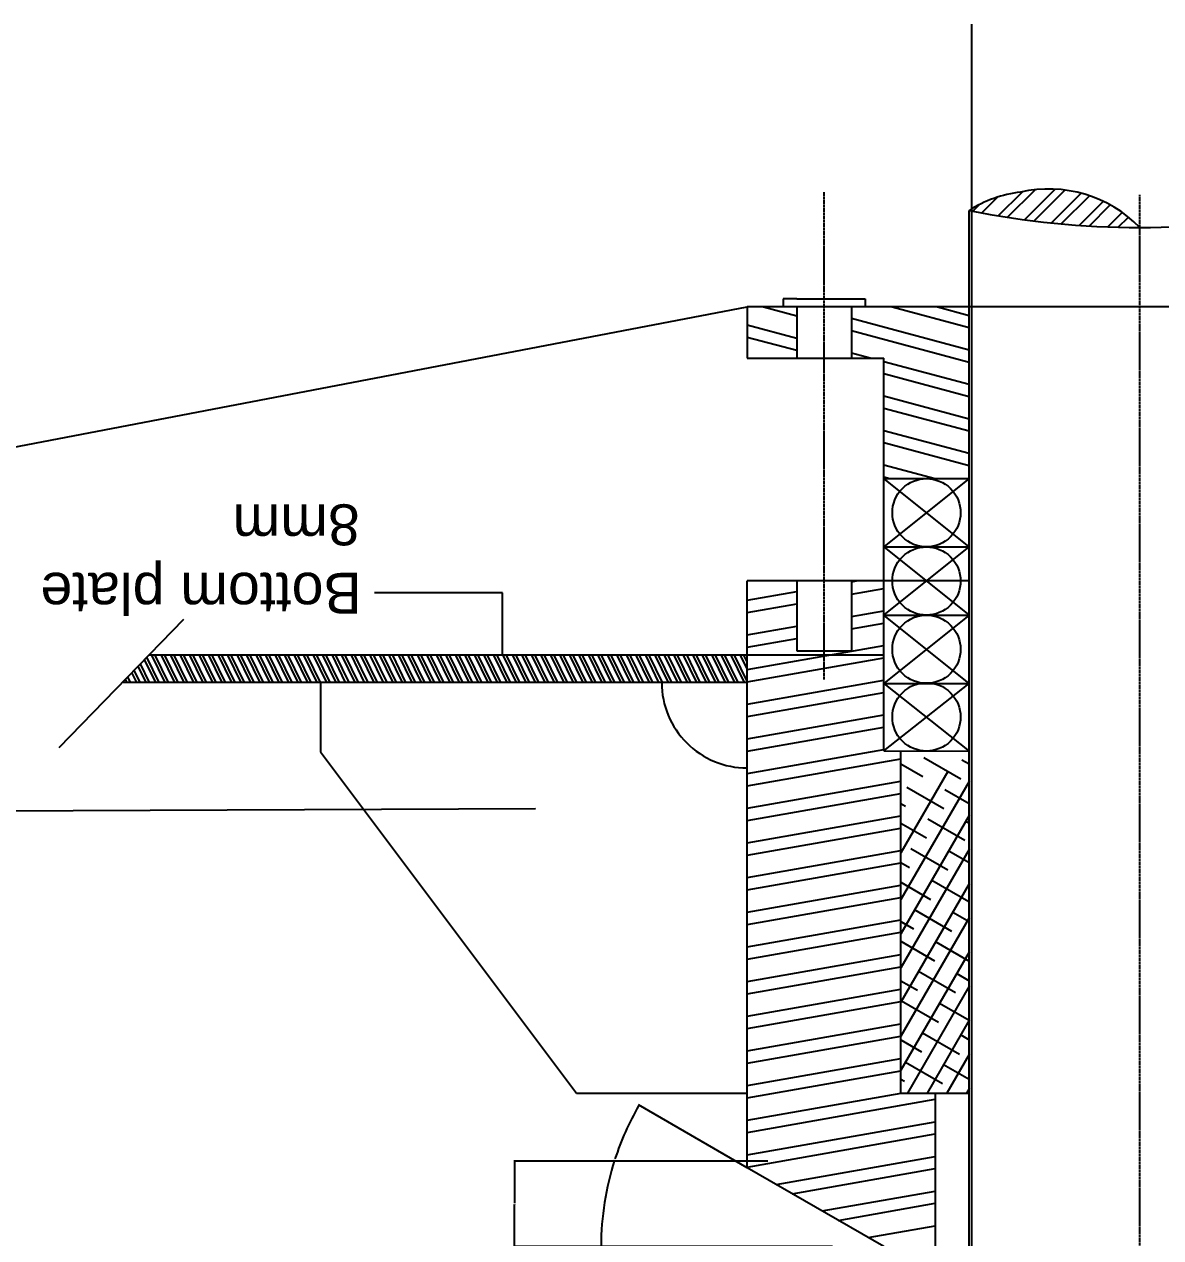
# Model space of a CAD drawing. Header units: millimetres. Extents: x 9612 to 23319, y 1863 to 14354.
# Drawn here: x 11354.2 to 11687.1, y 8781.8 to 9137.3 of the extents above; entities that cross this region are included whole.
import ezdxf

# ---------------------------------------------------------------- set-up
doc = ezdxf.new("R2010")
doc.units = ezdxf.units.MM
doc.header["$MEASUREMENT"] = 0
doc.linetypes.add('CENTER2', pattern=[1.125, 0.75, -0.125, 0.125, -0.125])
doc.styles.get("Standard").update_dxf_attribs({"font": 'arial.ttf'})
doc.dimstyles.get("Standard").update_dxf_attribs({"dimtxt": 0.18, "dimasz": 0.18, "dimexe": 0.18, "dimexo": 0.0625, "dimgap": 0.09, "dimtad": 0, "dimtih": 1, "dimtoh": 1, "dimdec": 4, "dimzin": 0, "dimdsep": 46, "dimtxsty": 'Standard', "dimcen": 0.09, "dimadec": 0, "dimazin": 0, "dimtfac": 1, "dimtdec": 4, "dimtofl": 0, "dimtmove": 0, "dimatfit": 3, "dimfxl": 1, "dimtolj": 1, "dimtzin": 0, "dimarcsym": 0})

# ---------------------------------------------------------------- blocks, each defined once
blk = doc.blocks.new('*D84')
at = {"color": 0, "linetype": 'Continuous', "lineweight": -2, "transparency": 16777216}
for p, q in [((11565.91, 8802.29), (11534.06, 8820.68)), ((11590.9, 8779.17), (11522.94, 8779.17))]:
    blk.add_line(p, q, dxfattribs=at)
for start, end in [(150.1262, 161.9343), (162.1989, 179.8755)]:
    blk.add_arc((11605.96, 8779.17), 82.84, start, end, dxfattribs=at)
at = {"color": 0, "linetype": 'Continuous', "transparency": 16777216}
for points in [[(11534.1, 8820.45), (11534.15, 8820.42), (11534.22, 8820.59)], [(11523.15, 8779.35), (11523.09, 8779.35), (11523.12, 8779.17)]]:
    blk.add_solid(points, dxfattribs=at)
at = {"layer": 'Defpoints', "color": 0, "linetype": 'Continuous', "transparency": 16777216}
for p in [(11565.96, 8802.26), (11524.38, 8793.55), (11590.96, 8779.17), (11605.95, 8779.17), (11605.96, 8779.17)]:
    blk.add_point(p, dxfattribs=at)
at = {"color": 0, "linetype": 'Continuous', "transparency": 16777216, "insert": (11527.14, 8804.68), "char_height": 0.18, "attachment_point": 5}
blk.add_mtext('\\A1;30°', dxfattribs=at)
blk = doc.blocks.new('*D92')
at = {"color": 0, "lineweight": -2, "transparency": 16777216}
for p, q in [((11572.02, 8804.17), (11497.61, 8804.17)), ((11497.79, 8803.99), (11497.79, 8791.85)), ((11497.79, 8779.35), (11497.79, 8791.49)), ((11572.02, 8779.17), (11497.61, 8779.17))]:
    blk.add_line(p, q, dxfattribs=at)
at = {"color": 0, "transparency": 16777216}
for points in [[(11497.76, 8803.99), (11497.82, 8803.99), (11497.79, 8804.17)], [(11497.76, 8779.35), (11497.82, 8779.35), (11497.79, 8779.17)]]:
    blk.add_solid(points, dxfattribs=at)
at = {"layer": 'Defpoints', "color": 0, "transparency": 16777216}
for p in [(11497.79, 8804.17), (11572.09, 8804.17), (11572.09, 8779.17)]:
    blk.add_point(p, dxfattribs=at)
at = {"color": 0, "transparency": 16777216, "insert": (11497.79, 8791.67), "char_height": 0.18, "attachment_point": 5}
blk.add_mtext('\\A1;25.0000', dxfattribs=at)
blk = doc.blocks.new('ijkkkkkkkkk')
h = blk.add_hatch()
h.set_pattern_fill('STEEL', color=256, scale=60, angle=180)
h.set_pattern_definition([(225, (16445.6076, 5340.1084), (4.4194174, -4.4194174), []), (225, (16445.6076, 5336.9834), (4.4194174, -4.4194174), [])])
edge = h.paths.add_edge_path()
edge.add_ellipse((1178.87429, 1100.40039), major_axis=(26.40408, 26.40408), ratio=1, start_angle=359.2665083, end_angle=417.694605, ccw=False)
edge.add_ellipse((1205.61422, 1378.96429), major_axis=(-178.54446, 178.54446), ratio=1, start_angle=123.5788137, end_angle=135, ccw=False)
edge.add_ellipse((1174.83607, 1101.32672), major_axis=(25.27601, 25.27601), ratio=1, start_angle=411.6954173, end_angle=437.5298792, ccw=False)
h = blk.add_hatch()
h.set_pattern_fill('STEEL', color=256, scale=93.6, angle=120)
h.set_pattern_definition([(165, (-1428.502, 1881.941), (-2.523486, -9.417777), []), (165, (-1432.724, 1879.504), (-2.523486, -9.417777), [])])
h.paths.add_polyline_path([(1155.61422, 1103.20065), (1121.11422, 1103.20065), (1121.11422, 1088.20065), (1130.60911, 1088.20065), (1130.60911, 1052.91424), (1155.61422, 1052.91424)])
h.paths.add_polyline_path([(1105.11422, 1103.20065), (1090.61422, 1103.20065), (1090.61422, 1088.20065), (1105.11422, 1088.20065)])
h.paths.add_polyline_path([(1280.61932, 1088.20065), (1290.5398, 1088.20065), (1290.61422, 1103.20065), (1255.61422, 1103.20065), (1255.61422, 1052.91424), (1280.61932, 1052.91424)])
h.paths.add_polyline_path([(1320.61422, 1103.20065), (1306.11422, 1103.20065), (1306.11422, 1088.20065), (1320.61422, 1088.20065)])
at = {"linetype": 'Continuous'}
h = blk.add_hatch(dxfattribs=at)
h.set_pattern_fill('STEEL', color=256, scale=24, angle=71)
h.set_pattern_definition([(116, (-1428.5024, 1860.2365), (-2.2469851, -1.0959279), []), (116, (-1429.6843, 1860.6434), (-2.2469851, -1.0959279), [])])
h.paths.add_polyline_path([(1320.61422, 993.20967), (1445.61422, 993.20967), (1445.61422, 1001.20967), (1320.61422, 1001.20967)])
h.paths.add_polyline_path([(1445.61422, 993.20967), (1503.68496, 993.20967), (1495.89984, 1001.20967), (1445.61422, 1001.20967)])
h.paths.add_polyline_path([(965.61422, 993.20967), (1090.61422, 993.20967), (1090.61422, 1001.20967), (965.61422, 1001.20967)])
h.paths.add_polyline_path([(907.54348, 993.20967), (965.61422, 993.20967), (965.61422, 1001.20967), (915.3286, 1001.20967)])
for p, q in [((1156.39648, 606.78155), (1156.39648, 1186.01506)), ((1320.61422, 1103.20065), (1090.61422, 1103.20065)), ((1105.11422, 1105.54736), (1101.11422, 1105.54736)), ((1101.11422, 1105.54736), (1101.11422, 1103.20065)), ((1105.11422, 1105.54736), (1121.11422, 1105.54736)), ((1105.11422, 1103.20065), (1105.11422, 1088.20065)), ((1121.11422, 1105.54736), (1125.11422, 1105.54736)), ((1121.11422, 1103.20065), (1121.11422, 1088.20065)), ((1125.11422, 1105.54736), (1125.11422, 1103.20065)), ((1090.61422, 1088.20065), (1130.60911, 1088.20065)), ((1130.60911, 1052.91424), (1130.60911, 1088.20065)), ((1130.60911, 1052.91424), (1155.61422, 1052.91424)), ((1155.61422, 1052.91424), (1130.60911, 1032.91424)), ((1155.61422, 1032.91424), (1130.60911, 1052.91424)), ((1130.60911, 973.16038), (1130.60911, 1052.91424)), ((1130.60911, 1032.91424), (1155.61422, 1032.91424)), ((1130.60911, 1032.91424), (1155.61422, 1012.91424)), ((1130.60911, 1012.91424), (1155.61422, 1032.91424)), ((1105.11422, 1022.91424), (1105.11422, 1002.41424)), ((1121.11422, 1022.91424), (1121.11422, 1002.41424)), ((1130.60911, 1012.91424), (1155.61422, 1012.91424)), ((1155.61422, 1012.91424), (1130.60911, 992.91424)), ((1155.61422, 992.91424), (1130.60911, 1012.91424)), ((1105.11422, 1002.41424), (1121.11422, 1002.41424)), ((1130.60911, 992.91424), (1155.61422, 992.91424)), ((1130.60911, 992.91424), (1155.61362, 973.04674)), ((1130.60911, 973.16038), (1155.61422, 992.91424)), ((1130.60911, 973.16038), (1155.61422, 973.04674))]:
    blk.add_line(p, q)
at = {"linetype": 'CENTER2'}
for p, q in [((1113.11422, 994.02956), (1113.11422, 1136.89613)), ((1205.61422, 606.78155), (1205.61422, 1136.00153))]:
    blk.add_line(p, q, dxfattribs=at)
at = {"linetype": 'Continuous'}
for p, q in [((1155.61422, 701.63463), (1155.61422, 1131.46429)), ((1150.61422, 1103.20065), (1090.61422, 1103.20065)), ((1090.61422, 1103.20065), (1090.61422, 1088.20065)), ((1155.61422, 1022.91424), (1090.61422, 1022.91424)), ((1090.61422, 851.00667), (1090.61422, 1022.91424)), ((1121.11422, 1022.65164), (1122.60352, 1022.91424)), ((1121.11422, 1019.06156), (1130.60911, 1020.73577)), ((1090.61422, 1017.27367), (1105.11422, 1019.83041)), ((1090.61422, 1013.68359), (1105.11422, 1016.24033)), ((1121.11422, 1012.49737), (1130.60911, 1014.17158)), ((889.01644, 974.17124), (925.5968, 1011.7613)), ((1090.61422, 1007.1194), (1105.11422, 1009.67614)), ((1121.11422, 1008.9073), (1130.60911, 1010.5815)), ((1090.61422, 1003.52932), (1105.11422, 1006.08607)), ((1090.61422, 996.96513), (1130.60911, 1004.01731)), ((1130.60911, 1001.20967), (915.3286, 1001.20967)), ((1090.61422, 993.37506), (1130.60911, 1000.42724)), ((1090.61422, 993.20967), (907.54348, 993.20967)), ((965.61422, 993.20967), (965.61422, 972.91424)), ((1090.61422, 986.81087), (1130.60911, 993.86305)), ((1090.61422, 983.22079), (1130.60911, 990.27297)), ((1090.61422, 976.6566), (1130.60911, 983.70878)), ((1090.61422, 973.06653), (1130.60911, 980.11871)), ((965.61422, 972.91424), (1040.61422, 872.91424)), ((1090.61422, 966.50234), (1130.60911, 973.55451)), ((1090.61422, 962.91226), (1135.61422, 970.84697)), ((1135.61422, 872.91424), (1135.61422, 973.27012)), ((1142.33387, 971.20853), (1153.15918, 964.95853)), ((1153.49412, 970.53865), (1155.61422, 969.31461)), ((1135.61422, 969.31461), (1141.99893, 965.6284)), ((1149.3867, 967.13657), (1135.61422, 943.28193)), ((1090.61422, 956.34807), (1135.61422, 964.28278)), ((1155.61422, 964.21077), (1135.61422, 929.56976)), ((1090.61422, 952.75799), (1135.61422, 960.69271)), ((1137.33387, 962.54827), (1148.15918, 956.29827)), ((1148.49412, 961.8784), (1155.61422, 957.76761)), ((1135.61422, 957.76761), (1136.99893, 956.96814)), ((1090.61422, 946.1938), (1135.61422, 954.12852)), ((1155.61422, 954.21077), (1135.61422, 919.56976)), ((1143.49412, 953.21814), (1154.31944, 946.96814)), ((1090.61422, 942.60373), (1135.61422, 950.53844)), ((1135.61422, 951.9941), (1143.15918, 947.63802)), ((1154.65437, 952.54827), (1155.61422, 951.9941)), ((1090.61422, 936.03954), (1135.61422, 943.97425)), ((1155.61422, 944.21077), (1135.61422, 909.56976)), ((1138.49412, 944.55789), (1149.31944, 938.30789)), ((1149.65437, 943.88802), (1155.61422, 940.4471)), ((1090.61422, 932.44946), (1135.61422, 940.38418)), ((1135.61422, 940.4471), (1138.15918, 938.97776)), ((1144.65437, 935.22776), (1155.47969, 928.97776)), ((1090.61422, 925.88527), (1135.61422, 933.81999)), ((1135.61422, 934.6736), (1144.31944, 929.64764)), ((1155.61422, 934.21077), (1135.61422, 899.56976)), ((1090.61422, 922.2952), (1135.61422, 930.22991)), ((1139.65437, 926.56751), (1150.47969, 920.31751)), ((1150.81463, 925.89764), (1155.61422, 923.12659)), ((1090.61422, 915.73101), (1135.61422, 923.66572)), ((1155.61422, 924.21077), (1135.61422, 889.56976)), ((1135.61422, 923.12659), (1139.31944, 920.98738)), ((1090.61422, 912.14093), (1135.61422, 920.07564)), ((1135.61422, 917.35309), (1145.47969, 911.65726)), ((1145.81463, 917.23738), (1155.61422, 911.57959)), ((1155.61422, 914.21077), (1135.61422, 879.56976)), ((1090.61422, 905.57674), (1135.61422, 913.51145)), ((1090.61422, 901.98666), (1135.61422, 909.92138)), ((1140.81463, 908.57713), (1151.63994, 902.32713)), ((1151.97488, 907.90726), (1155.61422, 905.80608)), ((1090.61422, 895.42247), (1135.61422, 903.35719)), ((1135.61422, 905.80608), (1140.47969, 902.997)), ((1155.61422, 904.21077), (1137.54516, 872.91424)), ((1090.61422, 891.8324), (1135.61422, 899.76711)), ((1135.81463, 899.91687), (1146.63994, 893.66687)), ((1146.97488, 899.247), (1155.61422, 894.25908)), ((1090.61422, 885.26821), (1135.61422, 893.20292)), ((1155.61422, 894.21077), (1143.31866, 872.91424)), ((1090.61422, 881.67813), (1135.61422, 889.61285)), ((1141.97488, 890.58675), (1152.8002, 884.33675)), ((1153.13514, 889.91687), (1155.61422, 888.48557)), ((1135.61422, 888.48557), (1141.63994, 885.00662)), ((1090.61422, 875.11394), (1135.61422, 883.04865)), ((1136.97488, 881.92649), (1147.8002, 875.67649)), ((1155.61422, 884.21077), (1149.09216, 872.91424)), ((1090.61422, 871.52387), (1135.61422, 879.45858)), ((1148.13514, 881.25662), (1155.61422, 876.93857)), ((1135.61422, 876.93857), (1136.63994, 876.34637)), ((1040.61422, 872.91424), (1090.61422, 872.91424)), ((1090.61422, 864.95967), (1135.72682, 872.91424)), ((1090.61422, 861.3696), (1145.61422, 871.06758)), ((1135.61422, 872.91424), (1155.61422, 872.91424)), ((1145.61422, 872.91424), (1145.61422, 802.91424)), ((1155.61422, 874.21077), (1154.86567, 872.91424)), ((1090.61422, 854.80541), (1145.61422, 864.50339)), ((1090.61422, 851.21533), (1145.61422, 860.91332)), ((1099.04735, 846.13813), (1145.61422, 854.34913)), ((1099.04735, 846.13813), (1145.61422, 854.34913)), ((1130.61422, 827.91424), (1090.61422, 851.00667)), ((1103.81101, 843.38802), (1145.61422, 850.75905)), ((1103.81101, 843.38802), (1145.61422, 850.75905)), ((1112.52102, 838.35964), (1145.61422, 844.19486)), ((1112.52102, 838.35964), (1145.61422, 844.19486)), ((1117.28469, 835.60952), (1145.61422, 840.60478)), ((1117.28469, 835.60952), (1145.61422, 840.60478)), ((1125.9947, 830.58114), (1145.61422, 834.04059)), ((1125.9947, 830.58114), (1145.61422, 834.04059))]:
    blk.add_line(p, q, dxfattribs=at)
at = {"linetype": 'ByBlock', "lineweight": -2}
for p, q in [((1090.43743, 1103.16683), (842.88149, 1055.80579)), ((1090.43743, 1103.16683), (842.88149, 1055.80579)), ((1018.9497, 1019.41816), (981.41035, 1019.41816)), ((1018.9497, 1019.41816), (1018.9497, 1019.41816)), ((1018.9497, 1019.41816), (1018.9497, 1019.41816)), ((1018.9497, 1001.38967), (1018.9497, 1019.41816)), ((1028.59038, 956.17223), (753.87509, 955.05934))]:
    blk.add_line(p, q, dxfattribs=at)
for centre, major_axis, start_param, end_param in [((1178.87429, 1100.40039), (-26.40408, 26.40408), 4.699587135, 5.719349798), ((1174.83607, 1101.32672), (25.27601, 25.27601), 0.90225524, 1.35315166), ((1205.61422, 1378.96429), (178.54446, 178.54446), 3.727653512, 4.126328122), ((1143.11167, 1042.91424), (7.07107, 7.07107), 5.497787144, 11.780972451), ((1143.11167, 1022.91424), (-7.07107, 7.07107), 3.926990817, 10.210176124), ((1143.11167, 1002.91424), (-7.07107, 7.07107), 3.926990817, 10.210176124), ((1090.55206, 993.13405), (17.67767, 17.67767), 2.35619449, 3.926990817), ((1143.11167, 983.10356), (7.07107, 7.07107), 5.497787144, 11.780972451)]:
    blk.add_ellipse(centre, major_axis=major_axis, ratio=1, start_param=start_param, end_param=end_param)
for points in [[(1090.43179, 1103.19629), (1090.61422, 1103.20065), (1090.44306, 1103.13736)], [(1090.43179, 1103.19629), (1090.61422, 1103.20065), (1090.44306, 1103.13736)], [(1018.9797, 1001.38967), (1018.9497, 1001.20967), (1018.9197, 1001.38967)], [(1028.59026, 956.20223), (1028.77038, 956.17296), (1028.5905, 956.14223)]]:
    blk.add_solid(points)
for s, p in [('8mm', (977.08975, 1045.36496)), ('Bottom plate', (977.63819, 1025.31585))]:
    blk.add_text(s, height=12, rotation=180).set_placement(p)
at = {"linetype": 'Continuous'}
dim = blk.add_angular_dim_2l(base=(1049.03208, 842.29854), line1=((1130.60911, 827.91424), (1115.61422, 827.91424)), line2=((1130.61422, 827.91424), (1090.61422, 851.00667)), dimstyle='Standard', dxfattribs=at)
dim.commit()
dim.dimension.update_dxf_attribs({"geometry": '*D84', "text_midpoint": (1051.79846, 853.42167), "dimtype": 130, "insert": (-10475.34511, -7951.25402)})
dim = blk.add_linear_dim(base=(1022.44047, 852.91424), p1=(1096.74012, 827.91424), p2=(1096.74012, 852.91424), angle=270, dimstyle='Standard')
dim.commit()
dim.dimension.update_dxf_attribs({"geometry": '*D92', "text_midpoint": (1022.44047, 840.41424), "insert": (-10475.34511, -7951.25402)})

msp = doc.modelspace()

# ---------------------------------------------------------------- block references
msp.add_blockref('ijkkkkkkkkk', (10475.34511, 7951.25402))

doc.saveas('drawing.dxf')
